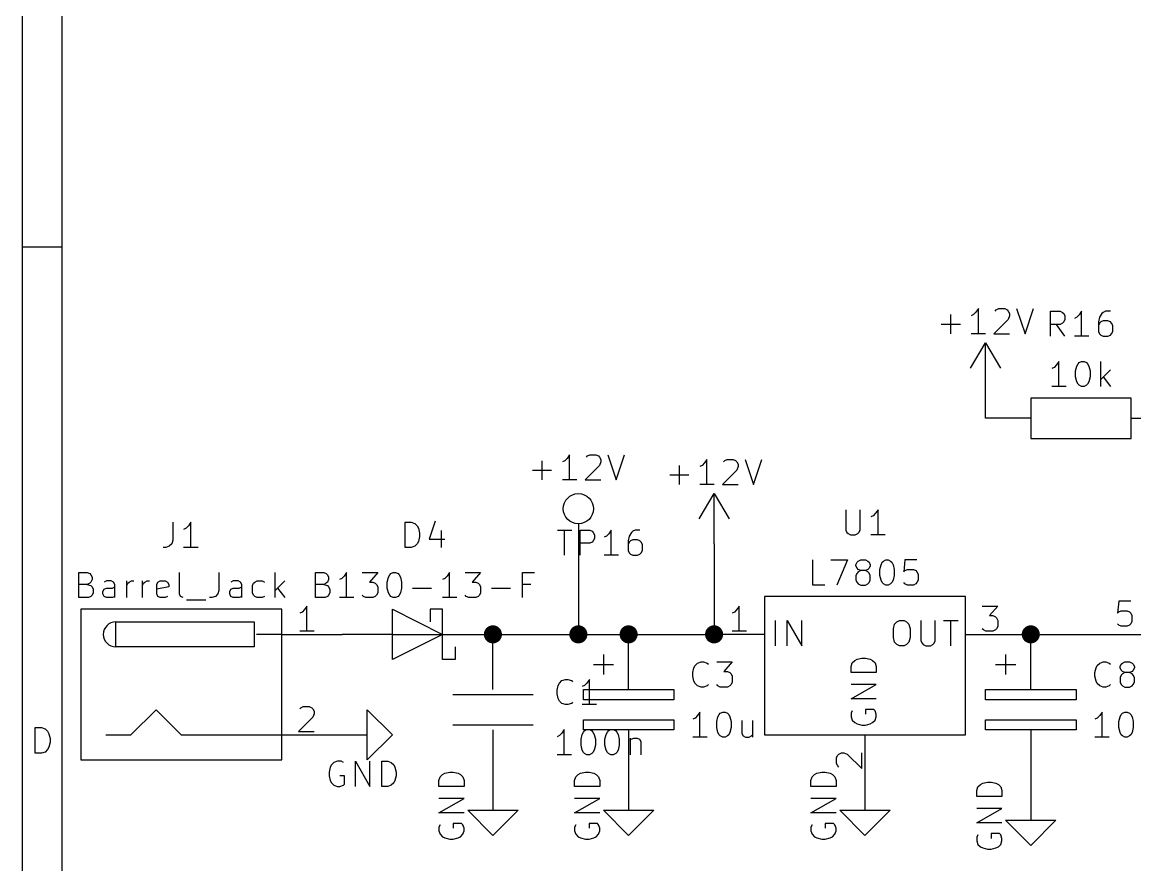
# Model space of a CAD drawing. Extents: x 0.4 to 16.1, y -11.3 to -0.4.
# Drawn here: x 0.394 to 2.607, y -7.528 to -5.852 of the extents above; entities that cross this region are included whole.
import ezdxf

# ---------------------------------------------------------------- set-up
doc = ezdxf.new("R2010")
doc.units = 0
doc.header["$MEASUREMENT"] = 0
for name, color, linetype in [('BLACK', 7, 'CONTINUOUS'), ('CYAN2', 4, 'CONTINUOUS'), ('GREEN2', 3, 'CONTINUOUS'), ('LYELLOW', 51, 'CONTINUOUS'), ('RED2', 1, 'CONTINUOUS')]:
    doc.layers.add(name, color=color, linetype=linetype)

msp = doc.modelspace()

# ---------------------------------------------------------------- linework, layer by layer
at = {"layer": 'BLACK', "linetype": 'CONTINUOUS'}
for p, q in [((2.57503, -7.00387), (2.57265, -7.02767)), ((2.59884, -7.00387), (2.57503, -7.00387)), ((2.57265, -7.02767), (2.57503, -7.0253)), ((2.57503, -7.0253), (2.57979, -7.02291)), ((2.57979, -7.02291), (2.5917, -7.02291)), ((2.5917, -7.02291), (2.59646, -7.0253)), ((2.59646, -7.0253), (2.59884, -7.02767)), ((2.59884, -7.02767), (2.60122, -7.03244)), ((2.60122, -7.03244), (2.60122, -7.04434)), ((2.57503, -7.05148), (2.57265, -7.0491)), ((2.57979, -7.05387), (2.57503, -7.05148)), ((2.5917, -7.05387), (2.57979, -7.05387)), ((2.59646, -7.05148), (2.5917, -7.05387)), ((2.59884, -7.0491), (2.59646, -7.05148)), ((2.60122, -7.04434), (2.59884, -7.0491))]:
    msp.add_line(p, q, dxfattribs=at)
at = {"layer": 'CYAN2', "linetype": 'CONTINUOUS'}
for p, q in [((2.24095, -6.47183), (2.24095, -6.43374)), ((2.28619, -6.43374), (2.28143, -6.43612)), ((2.29095, -6.42898), (2.28619, -6.43374)), ((2.29571, -6.42183), (2.29095, -6.42898)), ((2.29571, -6.47183), (2.29571, -6.42183)), ((2.32905, -6.42659), (2.33143, -6.42422)), ((2.33143, -6.42422), (2.33619, -6.42183)), ((2.33619, -6.42183), (2.34809, -6.42183)), ((2.34809, -6.42183), (2.35285, -6.42422)), ((2.35285, -6.42422), (2.35524, -6.42659)), ((2.35524, -6.42659), (2.35762, -6.43136)), ((2.35762, -6.43612), (2.35524, -6.44326)), ((2.35762, -6.43136), (2.35762, -6.43612)), ((2.3719, -6.42183), (2.38857, -6.47183)), ((2.38857, -6.47183), (2.40524, -6.42183)), ((2.43928, -6.47696), (2.43928, -6.42696)), ((2.43928, -6.42696), (2.45833, -6.42696)), ((2.45833, -6.42696), (2.46309, -6.42934)), ((2.46309, -6.42934), (2.46547, -6.43172)), ((2.46547, -6.43172), (2.46785, -6.43648)), ((2.46785, -6.43648), (2.46785, -6.44362)), ((2.49167, -6.43886), (2.4869, -6.44124)), ((2.49643, -6.4341), (2.49167, -6.43886)), ((2.50119, -6.42696), (2.49643, -6.4341)), ((2.50119, -6.47696), (2.50119, -6.42696)), ((2.5369, -6.43886), (2.53452, -6.44839)), ((2.54167, -6.43172), (2.5369, -6.43886)), ((2.54405, -6.42934), (2.54167, -6.43172)), ((2.54881, -6.42696), (2.54405, -6.42934)), ((2.55833, -6.42696), (2.54881, -6.42696)), ((2.2219, -6.45279), (2.26, -6.45279)), ((2.35524, -6.44326), (2.32667, -6.47183)), ((2.45833, -6.45315), (2.43928, -6.45315)), ((2.46785, -6.47696), (2.45119, -6.45315)), ((2.46309, -6.45076), (2.45833, -6.45315)), ((2.46547, -6.44839), (2.46309, -6.45076)), ((2.46785, -6.44362), (2.46547, -6.44839)), ((2.53452, -6.44839), (2.53452, -6.46743)), ((2.5369, -6.45076), (2.53452, -6.45553)), ((2.53928, -6.44839), (2.5369, -6.45076)), ((2.54405, -6.446), (2.53928, -6.44839)), ((2.55357, -6.446), (2.54405, -6.446)), ((2.55833, -6.44839), (2.55357, -6.446)), ((2.56071, -6.45076), (2.55833, -6.44839)), ((2.56309, -6.45553), (2.56071, -6.45076)), ((2.56309, -6.46743), (2.56309, -6.45553)), ((2.31, -6.47183), (2.28143, -6.47183)), ((2.32667, -6.47183), (2.35762, -6.47183)), ((2.51547, -6.47696), (2.4869, -6.47696)), ((2.53452, -6.46743), (2.5369, -6.47219)), ((2.5369, -6.47219), (2.53928, -6.47457)), ((2.53928, -6.47457), (2.54405, -6.47696)), ((2.54405, -6.47696), (2.55357, -6.47696)), ((2.55357, -6.47696), (2.55833, -6.47457)), ((2.55833, -6.47457), (2.56071, -6.47219)), ((2.56071, -6.47219), (2.56309, -6.46743)), ((2.45594, -6.52683), (2.45119, -6.53398)), ((2.45594, -6.57683), (2.45594, -6.52683)), ((2.49642, -6.52922), (2.50119, -6.52683)), ((2.50119, -6.52683), (2.50594, -6.52683)), ((2.50594, -6.52683), (2.51071, -6.52922)), ((2.53928, -6.57683), (2.53928, -6.52683)), ((2.44642, -6.53874), (2.44166, -6.54112)), ((2.45119, -6.53398), (2.44642, -6.53874)), ((2.48928, -6.54588), (2.49166, -6.53636)), ((2.48928, -6.55779), (2.48928, -6.54588)), ((2.49166, -6.53636), (2.49404, -6.53159)), ((2.49404, -6.53159), (2.49642, -6.52922)), ((2.51071, -6.52922), (2.51309, -6.53159)), ((2.51309, -6.53159), (2.51547, -6.53636)), ((2.51547, -6.53636), (2.51785, -6.54588)), ((2.51785, -6.54588), (2.51785, -6.55779)), ((2.55833, -6.5435), (2.53928, -6.56255)), ((2.49166, -6.56731), (2.48928, -6.55779)), ((2.49404, -6.57207), (2.49166, -6.56731)), ((2.49642, -6.57445), (2.49404, -6.57207)), ((2.51309, -6.57207), (2.51071, -6.57445)), ((2.51547, -6.56731), (2.51309, -6.57207)), ((2.51785, -6.55779), (2.51547, -6.56731)), ((2.54404, -6.55779), (2.55833, -6.57683)), ((2.47023, -6.57683), (2.44166, -6.57683)), ((2.50119, -6.57683), (2.49642, -6.57445)), ((2.50594, -6.57683), (2.50119, -6.57683)), ((2.51071, -6.57445), (2.50594, -6.57683)), ((1.42782, -6.76261), (1.42782, -6.72452)), ((1.47306, -6.72452), (1.4683, -6.7269)), ((1.47782, -6.71976), (1.47306, -6.72452)), ((1.48259, -6.71261), (1.47782, -6.71976)), ((1.48259, -6.76261), (1.48259, -6.71261)), ((1.51592, -6.71737), (1.5183, -6.715)), ((1.5183, -6.715), (1.52306, -6.71261)), ((1.52306, -6.71261), (1.53497, -6.71261)), ((1.53497, -6.71261), (1.53973, -6.715)), ((1.53973, -6.715), (1.54211, -6.71737)), ((1.54211, -6.71737), (1.54449, -6.72214)), ((1.54449, -6.7269), (1.54211, -6.73404)), ((1.54449, -6.72214), (1.54449, -6.7269)), ((1.55878, -6.71261), (1.57544, -6.76261)), ((1.57544, -6.76261), (1.59211, -6.71261)), ((1.75571, -6.72183), (1.75095, -6.72898)), ((1.75571, -6.77183), (1.75571, -6.72183)), ((1.78905, -6.72659), (1.79143, -6.72422)), ((1.79143, -6.72422), (1.79619, -6.72183)), ((1.79619, -6.72183), (1.80809, -6.72183)), ((1.80809, -6.72183), (1.81285, -6.72422)), ((1.81285, -6.72422), (1.81524, -6.72659)), ((1.81524, -6.72659), (1.81762, -6.73136)), ((1.8319, -6.72183), (1.84857, -6.77183)), ((1.84857, -6.77183), (1.86524, -6.72183)), ((1.40878, -6.74357), (1.44687, -6.74357)), ((1.54211, -6.73404), (1.51354, -6.76261)), ((1.70095, -6.77183), (1.70095, -6.73374)), ((1.74619, -6.73374), (1.74143, -6.73612)), ((1.75095, -6.72898), (1.74619, -6.73374)), ((1.81524, -6.74326), (1.78667, -6.77183)), ((1.81762, -6.73612), (1.81524, -6.74326)), ((1.81762, -6.73136), (1.81762, -6.73612)), ((1.49687, -6.76261), (1.4683, -6.76261)), ((1.51354, -6.76261), (1.54449, -6.76261)), ((1.6819, -6.75279), (1.72, -6.75279)), ((1.77, -6.77183), (1.74143, -6.77183)), ((1.78667, -6.77183), (1.81762, -6.77183)), ((2.0319, -6.82195), (2.0319, -6.86243)), ((2.06047, -6.86243), (2.06047, -6.82195)), ((2.08667, -6.83386), (2.0819, -6.83624)), ((2.09143, -6.82909), (2.08667, -6.83386)), ((2.09619, -6.82195), (2.09143, -6.82909)), ((2.09619, -6.87195), (2.09619, -6.82195)), ((0.693331, -6.84695), (0.693331, -6.88267)), ((0.719524, -6.85886), (0.71476, -6.86124)), ((0.724283, -6.85409), (0.719524, -6.85886)), ((0.729047, -6.84695), (0.724283, -6.85409)), ((0.729047, -6.89695), (0.729047, -6.84695)), ((1.15559, -6.89696), (1.15559, -6.84696)), ((1.15559, -6.84696), (1.1675, -6.84696)), ((1.1675, -6.84696), (1.17464, -6.84934)), ((1.17464, -6.84934), (1.1794, -6.8541)), ((1.1794, -6.8541), (1.18178, -6.85886)), ((1.18178, -6.85886), (1.18416, -6.86839)), ((1.21511, -6.84457), (1.20321, -6.88029)), ((0.693331, -6.88267), (0.690949, -6.88981)), ((1.18416, -6.87553), (1.18178, -6.88505)), ((1.18416, -6.86839), (1.18416, -6.87553)), ((1.20321, -6.88029), (1.23416, -6.88029)), ((1.22702, -6.86362), (1.22702, -6.89696)), ((1.4583, -6.86261), (1.48687, -6.86261)), ((1.47258, -6.91261), (1.47258, -6.86261)), ((1.50354, -6.91261), (1.50354, -6.86261)), ((1.50354, -6.86261), (1.52258, -6.86261)), ((1.52258, -6.86261), (1.52735, -6.865)), ((1.52735, -6.865), (1.52973, -6.86737)), ((1.52973, -6.86737), (1.53211, -6.87214)), ((1.53211, -6.87928), (1.52973, -6.88404)), ((1.53211, -6.87214), (1.53211, -6.87928)), ((1.55592, -6.87452), (1.55115, -6.8769)), ((1.56068, -6.86976), (1.55592, -6.87452)), ((1.56544, -6.86261), (1.56068, -6.86976)), ((1.56544, -6.91261), (1.56544, -6.86261)), ((1.60115, -6.87452), (1.59878, -6.88404)), ((1.60592, -6.86737), (1.60115, -6.87452)), ((1.6083, -6.88166), (1.60354, -6.88404)), ((1.6083, -6.865), (1.60592, -6.86737)), ((1.61306, -6.86261), (1.6083, -6.865)), ((1.61782, -6.88166), (1.6083, -6.88166)), ((1.62258, -6.86261), (1.61306, -6.86261)), ((1.62258, -6.88404), (1.61782, -6.88166)), ((2.0319, -6.86243), (2.03428, -6.86719)), ((2.03428, -6.86719), (2.03667, -6.86957)), ((2.03667, -6.86957), (2.04143, -6.87195)), ((2.04143, -6.87195), (2.05095, -6.87195)), ((2.05095, -6.87195), (2.05571, -6.86957)), ((2.05571, -6.86957), (2.05809, -6.86719)), ((2.05809, -6.86719), (2.06047, -6.86243)), ((2.11047, -6.87195), (2.0819, -6.87195)), ((0.679047, -6.89695), (0.674283, -6.89695)), ((0.686189, -6.89457), (0.679047, -6.89695)), ((0.690949, -6.88981), (0.686189, -6.89457)), ((0.743331, -6.89695), (0.71476, -6.89695)), ((1.1675, -6.89696), (1.15559, -6.89696)), ((1.17464, -6.89457), (1.1675, -6.89696)), ((1.1794, -6.88981), (1.17464, -6.89457)), ((1.18178, -6.88505), (1.1794, -6.88981)), ((1.52258, -6.8888), (1.50354, -6.8888)), ((1.52735, -6.88642), (1.52258, -6.8888)), ((1.52973, -6.88404), (1.52735, -6.88642)), ((1.59878, -6.88404), (1.59878, -6.90309)), ((1.60115, -6.88642), (1.59878, -6.89119)), ((1.59878, -6.90309), (1.60115, -6.90785)), ((1.60354, -6.88404), (1.60115, -6.88642)), ((1.62496, -6.88642), (1.62258, -6.88404)), ((1.62735, -6.89119), (1.62496, -6.88642)), ((1.62496, -6.90785), (1.62735, -6.90309)), ((1.62735, -6.90309), (1.62735, -6.89119)), ((1.57973, -6.91261), (1.55115, -6.91261)), ((1.60115, -6.90785), (1.60354, -6.91023)), ((1.60354, -6.91023), (1.6083, -6.91261)), ((1.6083, -6.91261), (1.61782, -6.91261)), ((1.61782, -6.91261), (1.62258, -6.91023)), ((1.62258, -6.91023), (1.62496, -6.90785)), ((1.96643, -6.97183), (1.96643, -6.92183)), ((2.00214, -6.92183), (2.03547, -6.92183)), ((2.03547, -6.92183), (2.01405, -6.97183)), ((2.05214, -6.93135), (2.05452, -6.92659)), ((2.05452, -6.92659), (2.0569, -6.92421)), ((2.0569, -6.92421), (2.06167, -6.92183)), ((2.06167, -6.92183), (2.07119, -6.92183)), ((2.07119, -6.92183), (2.07595, -6.92421)), ((2.07595, -6.92421), (2.07833, -6.92659)), ((2.07833, -6.92659), (2.08071, -6.93135)), ((2.10214, -6.93135), (2.10452, -6.92659)), ((2.10452, -6.92659), (2.1069, -6.92421)), ((2.1069, -6.92421), (2.11167, -6.92183)), ((2.11167, -6.92183), (2.11643, -6.92183)), ((2.11643, -6.92183), (2.12119, -6.92421)), ((2.12119, -6.92421), (2.12357, -6.92659)), ((2.12357, -6.92659), (2.12595, -6.93135)), ((2.14976, -6.92183), (2.14738, -6.94564)), ((2.17357, -6.92183), (2.14976, -6.92183)), ((0.506425, -6.99683), (0.506425, -6.94683)), ((0.506425, -6.94683), (0.523094, -6.94683)), ((0.523094, -6.94683), (0.527854, -6.94921)), ((0.527854, -6.94921), (0.530236, -6.95159)), ((0.706425, -6.98969), (0.706425, -6.94683)), ((0.785, -6.94683), (0.785, -6.98254)), ((0.896902, -6.99683), (0.896902, -6.94683)), ((0.977024, -6.99683), (0.977024, -6.94683)), ((0.977024, -6.94683), (0.993689, -6.94683)), ((0.993689, -6.94683), (0.998449, -6.94922)), ((0.998449, -6.94922), (1.00083, -6.95159)), ((1.03893, -6.94683), (1.03417, -6.95398)), ((1.03893, -6.99683), (1.03893, -6.94683)), ((1.06988, -6.94683), (1.10083, -6.94683)), ((1.10083, -6.94683), (1.08417, -6.96588)), ((1.12464, -6.95159), (1.12702, -6.94922)), ((1.12702, -6.94922), (1.13178, -6.94683)), ((1.13178, -6.94683), (1.13655, -6.94683)), ((1.13655, -6.94683), (1.14131, -6.94922)), ((1.14131, -6.94922), (1.14369, -6.95159)), ((1.24369, -6.94683), (1.23893, -6.95398)), ((1.24369, -6.99683), (1.24369, -6.94683)), ((1.27464, -6.94683), (1.30559, -6.94683)), ((1.30559, -6.94683), (1.28893, -6.96588)), ((1.38893, -6.99683), (1.38893, -6.94683)), ((1.38893, -6.94683), (1.41274, -6.94683)), ((2.05214, -6.93374), (2.05214, -6.93135)), ((2.05452, -6.9385), (2.05214, -6.93374)), ((2.05452, -6.94802), (2.05214, -6.95278)), ((2.0569, -6.94088), (2.05452, -6.9385)), ((2.0569, -6.94564), (2.05452, -6.94802)), ((2.06167, -6.94326), (2.0569, -6.94088)), ((2.06167, -6.94326), (2.0569, -6.94564)), ((2.07119, -6.94326), (2.06167, -6.94326)), ((2.07595, -6.94088), (2.07119, -6.94326)), ((2.07595, -6.94564), (2.07119, -6.94326)), ((2.07833, -6.9385), (2.07595, -6.94088)), ((2.07833, -6.94802), (2.07595, -6.94564)), ((2.08071, -6.93374), (2.07833, -6.9385)), ((2.08071, -6.95278), (2.07833, -6.94802)), ((2.08071, -6.93135), (2.08071, -6.93374)), ((2.09976, -6.94088), (2.10214, -6.93135)), ((2.09976, -6.95278), (2.09976, -6.94088)), ((2.12595, -6.93135), (2.12833, -6.94088)), ((2.12833, -6.94088), (2.12833, -6.95278)), ((2.14738, -6.94564), (2.14976, -6.94326)), ((2.14976, -6.94326), (2.15452, -6.94088)), ((2.15452, -6.94088), (2.16643, -6.94088)), ((2.16643, -6.94088), (2.17119, -6.94326)), ((2.17119, -6.94326), (2.17357, -6.94564)), ((2.17357, -6.94564), (2.17595, -6.9504)), ((0.523094, -6.97064), (0.506425, -6.97064)), ((0.527854, -6.96826), (0.523094, -6.97064)), ((0.523094, -6.97064), (0.530236, -6.97302)), ((0.530236, -6.96588), (0.527854, -6.96826)), ((0.530236, -6.95159), (0.532618, -6.95635)), ((0.532618, -6.96111), (0.530236, -6.96588)), ((0.532618, -6.95635), (0.532618, -6.96111)), ((0.561189, -6.9635), (0.556425, -6.96588)), ((0.570713, -6.9635), (0.561189, -6.9635)), ((0.575472, -6.96588), (0.570713, -6.9635)), ((0.577854, -6.97064), (0.575472, -6.96588)), ((0.577854, -6.99683), (0.577854, -6.97064)), ((0.601665, -6.99683), (0.601665, -6.9635)), ((0.601665, -6.97302), (0.604047, -6.96826)), ((0.604047, -6.96826), (0.606425, -6.96588)), ((0.606425, -6.96588), (0.611189, -6.9635)), ((0.611189, -6.9635), (0.615949, -6.9635)), ((0.632618, -6.99683), (0.632618, -6.9635)), ((0.632618, -6.97302), (0.635, -6.96826)), ((0.635, -6.96826), (0.637378, -6.96588)), ((0.637378, -6.96588), (0.642142, -6.9635)), ((0.642142, -6.9635), (0.646902, -6.9635)), ((0.661189, -6.97064), (0.663571, -6.96588)), ((0.661189, -6.98969), (0.661189, -6.97064)), ((0.663571, -6.96588), (0.668331, -6.9635)), ((0.668331, -6.9635), (0.677854, -6.9635)), ((0.677854, -6.9635), (0.682618, -6.96588)), ((0.682618, -6.96588), (0.685, -6.97064)), ((0.685, -6.97064), (0.685, -6.9754)), ((0.813571, -6.9635), (0.808807, -6.96588)), ((0.823094, -6.9635), (0.813571, -6.9635)), ((0.827854, -6.96588), (0.823094, -6.9635)), ((0.830236, -6.97064), (0.827854, -6.96588)), ((0.830236, -6.99683), (0.830236, -6.97064)), ((0.851665, -6.97302), (0.854047, -6.96826)), ((0.854047, -6.96826), (0.856425, -6.96588)), ((0.856425, -6.96588), (0.861189, -6.9635)), ((0.861189, -6.9635), (0.870713, -6.9635)), ((0.870713, -6.9635), (0.875472, -6.96588)), ((0.915949, -6.9635), (0.896902, -6.98254)), ((0.993689, -6.97064), (0.977024, -6.97064)), ((0.998449, -6.96826), (0.993689, -6.97064)), ((0.993689, -6.97064), (1.00083, -6.97302)), ((1.00083, -6.96588), (0.998449, -6.96826)), ((1.00083, -6.95159), (1.00321, -6.95636)), ((1.00321, -6.96112), (1.00083, -6.96588)), ((1.00321, -6.95636), (1.00321, -6.96112)), ((1.0294, -6.95874), (1.02464, -6.96112)), ((1.03417, -6.95398), (1.0294, -6.95874)), ((1.08417, -6.96588), (1.09131, -6.96588)), ((1.09131, -6.96588), (1.09607, -6.96826)), ((1.09607, -6.96826), (1.09845, -6.97064)), ((1.09845, -6.97064), (1.10083, -6.97541)), ((1.11988, -6.96588), (1.12226, -6.95636)), ((1.11988, -6.97779), (1.11988, -6.96588)), ((1.12226, -6.95636), (1.12464, -6.95159)), ((1.14369, -6.95159), (1.14607, -6.95636)), ((1.14607, -6.95636), (1.14845, -6.96588)), ((1.14845, -6.96588), (1.14845, -6.97779)), ((1.23417, -6.95874), (1.2294, -6.96112)), ((1.23893, -6.95398), (1.23417, -6.95874)), ((1.28893, -6.96588), (1.29607, -6.96588)), ((1.29607, -6.96588), (1.30083, -6.96826)), ((1.30083, -6.96826), (1.30321, -6.97064)), ((1.30321, -6.97064), (1.30559, -6.97541)), ((1.40559, -6.97064), (1.38893, -6.97064)), ((2.05214, -6.95278), (2.05214, -6.96231)), ((2.05214, -6.96231), (2.05452, -6.96707)), ((2.05452, -6.96707), (2.0569, -6.96945)), ((2.0569, -6.96945), (2.06167, -6.97183)), ((2.07119, -6.97183), (2.07595, -6.96945)), ((2.07595, -6.96945), (2.07833, -6.96707)), ((2.07833, -6.96707), (2.08071, -6.96231)), ((2.08071, -6.96231), (2.08071, -6.95278)), ((2.10214, -6.96231), (2.09976, -6.95278)), ((2.10452, -6.96707), (2.10214, -6.96231)), ((2.1069, -6.96945), (2.10452, -6.96707)), ((2.11167, -6.97183), (2.1069, -6.96945)), ((2.12119, -6.96945), (2.11643, -6.97183)), ((2.12357, -6.96707), (2.12119, -6.96945)), ((2.12595, -6.96231), (2.12357, -6.96707)), ((2.12833, -6.95278), (2.12595, -6.96231)), ((2.14976, -6.96945), (2.14738, -6.96707)), ((2.15452, -6.97183), (2.14976, -6.96945)), ((2.17119, -6.96945), (2.16643, -6.97183)), ((2.17357, -6.96707), (2.17119, -6.96945)), ((2.17595, -6.96231), (2.17357, -6.96707)), ((2.17595, -6.9504), (2.17595, -6.96231)), ((0.530236, -6.97302), (0.532618, -6.9754)), ((0.532618, -6.99207), (0.530236, -6.99445)), ((0.532618, -6.9754), (0.535, -6.98016)), ((0.535, -6.98731), (0.532618, -6.99207)), ((0.535, -6.98016), (0.535, -6.98731)), ((0.554047, -6.98493), (0.556425, -6.98016)), ((0.554047, -6.98969), (0.554047, -6.98493)), ((0.556425, -6.99445), (0.554047, -6.98969)), ((0.556425, -6.98016), (0.561189, -6.97778)), ((0.561189, -6.97778), (0.573094, -6.97778)), ((0.573094, -6.97778), (0.577854, -6.9754)), ((0.685, -6.9754), (0.661189, -6.98016)), ((0.663571, -6.99445), (0.661189, -6.98969)), ((0.708807, -6.99445), (0.706425, -6.98969)), ((0.782618, -6.98969), (0.777854, -6.99445)), ((0.785, -6.98254), (0.782618, -6.98969)), ((0.806425, -6.98493), (0.808807, -6.98016)), ((0.806425, -6.98969), (0.806425, -6.98493)), ((0.808807, -6.99445), (0.806425, -6.98969)), ((0.808807, -6.98016), (0.813571, -6.97778)), ((0.813571, -6.97778), (0.825472, -6.97778)), ((0.825472, -6.97778), (0.830236, -6.9754)), ((0.851665, -6.98731), (0.851665, -6.97302)), ((0.854047, -6.99207), (0.851665, -6.98731)), ((0.856425, -6.99445), (0.854047, -6.99207)), ((0.901665, -6.97778), (0.915949, -6.99683)), ((1.00083, -6.97302), (1.00321, -6.97541)), ((1.00321, -6.99207), (1.00083, -6.99445)), ((1.00321, -6.97541), (1.00559, -6.98017)), ((1.00559, -6.98731), (1.00321, -6.99207)), ((1.00559, -6.98017), (1.00559, -6.98731)), ((1.07226, -6.99445), (1.06988, -6.99207)), ((1.09845, -6.99207), (1.09607, -6.99445)), ((1.10083, -6.98731), (1.09845, -6.99207)), ((1.10083, -6.97541), (1.10083, -6.98731)), ((1.12226, -6.98731), (1.11988, -6.97779)), ((1.12464, -6.99207), (1.12226, -6.98731)), ((1.12702, -6.99445), (1.12464, -6.99207)), ((1.14369, -6.99207), (1.14131, -6.99445)), ((1.14607, -6.98731), (1.14369, -6.99207)), ((1.14845, -6.97779), (1.14607, -6.98731)), ((1.16988, -6.97779), (1.20797, -6.97779)), ((1.27702, -6.99445), (1.27464, -6.99207)), ((1.30321, -6.99207), (1.30083, -6.99445)), ((1.30559, -6.98731), (1.30321, -6.99207)), ((1.30559, -6.97541), (1.30559, -6.98731)), ((1.32702, -6.97779), (1.36512, -6.97779)), ((1.99024, -6.97183), (1.96643, -6.97183)), ((2.06167, -6.97183), (2.07119, -6.97183)), ((2.11643, -6.97183), (2.11167, -6.97183)), ((2.16643, -6.97183), (2.15452, -6.97183)), ((0.525472, -6.99683), (0.506425, -6.99683)), ((0.530236, -6.99445), (0.525472, -6.99683)), ((0.561189, -6.99683), (0.556425, -6.99445)), ((0.573094, -6.99683), (0.561189, -6.99683)), ((0.577854, -6.99445), (0.573094, -6.99683)), ((0.668331, -6.99683), (0.663571, -6.99445)), ((0.677854, -6.99683), (0.668331, -6.99683)), ((0.682618, -6.99445), (0.677854, -6.99683)), ((0.713571, -6.99683), (0.708807, -6.99445)), ((0.720713, -7.00159), (0.758807, -7.00159)), ((0.770713, -6.99683), (0.765949, -6.99683)), ((0.777854, -6.99445), (0.770713, -6.99683)), ((0.813571, -6.99683), (0.808807, -6.99445)), ((0.825472, -6.99683), (0.813571, -6.99683)), ((0.830236, -6.99445), (0.825472, -6.99683)), ((0.861189, -6.99683), (0.856425, -6.99445)), ((0.870713, -6.99683), (0.861189, -6.99683)), ((0.875472, -6.99445), (0.870713, -6.99683)), ((0.996071, -6.99683), (0.977024, -6.99683)), ((1.00083, -6.99445), (0.996071, -6.99683)), ((1.05321, -6.99683), (1.02464, -6.99683)), ((1.07702, -6.99683), (1.07226, -6.99445)), ((1.09131, -6.99683), (1.07702, -6.99683)), ((1.09607, -6.99445), (1.09131, -6.99683)), ((1.13178, -6.99683), (1.12702, -6.99445)), ((1.13655, -6.99683), (1.13178, -6.99683)), ((1.14131, -6.99445), (1.13655, -6.99683)), ((1.25797, -6.99683), (1.2294, -6.99683)), ((1.28178, -6.99683), (1.27702, -6.99445)), ((1.29607, -6.99683), (1.28178, -6.99683)), ((1.30083, -6.99445), (1.29607, -6.99683)), ((1.8919, -7.09262), (1.8919, -7.04262)), ((1.91571, -7.09262), (1.91571, -7.04262)), ((1.91571, -7.04262), (1.94428, -7.09262)), ((1.94428, -7.09262), (1.94428, -7.04262)), ((2.12667, -7.05928), (2.12905, -7.04976)), ((2.12667, -7.07595), (2.12667, -7.05928)), ((2.12905, -7.04976), (2.13381, -7.045)), ((2.13381, -7.045), (2.13857, -7.04262)), ((2.13857, -7.04262), (2.14809, -7.04262)), ((2.14809, -7.04262), (2.15285, -7.045)), ((2.15285, -7.045), (2.15762, -7.04976)), ((2.15762, -7.04976), (2.16, -7.05928)), ((2.16, -7.05928), (2.16, -7.07595)), ((2.18143, -7.04262), (2.18143, -7.08309)), ((2.21, -7.08309), (2.21, -7.04262)), ((2.22667, -7.04262), (2.25524, -7.04262)), ((2.24095, -7.09262), (2.24095, -7.04262)), ((2.12905, -7.08547), (2.12667, -7.07595)), ((2.16, -7.07595), (2.15762, -7.08547)), ((2.13381, -7.09024), (2.12905, -7.08547)), ((2.13857, -7.09262), (2.13381, -7.09024)), ((2.14809, -7.09262), (2.13857, -7.09262)), ((2.15285, -7.09024), (2.14809, -7.09262)), ((2.15762, -7.08547), (2.15285, -7.09024)), ((2.18143, -7.08309), (2.18381, -7.08785)), ((2.18381, -7.08785), (2.18619, -7.09024)), ((2.18619, -7.09024), (2.19095, -7.09262)), ((2.19095, -7.09262), (2.20047, -7.09262)), ((2.20047, -7.09262), (2.20524, -7.09024)), ((2.20524, -7.09024), (2.20762, -7.08785)), ((2.20762, -7.08785), (2.21, -7.08309)), ((1.73717, -7.12713), (1.74431, -7.12475)), ((1.74431, -7.12475), (1.74907, -7.12475)), ((1.74907, -7.12475), (1.75622, -7.12713)), ((1.77526, -7.12475), (1.80622, -7.12475)), ((1.80622, -7.12475), (1.78955, -7.1438)), ((2.045, -7.12667), (2.04976, -7.1219)), ((2.04976, -7.1219), (2.05452, -7.11952)), ((2.05452, -7.11952), (2.06405, -7.11714)), ((2.06405, -7.11714), (2.07119, -7.11714)), ((2.07119, -7.11714), (2.08071, -7.11952)), ((2.08071, -7.11952), (2.08547, -7.1219)), ((2.08547, -7.1219), (2.09024, -7.12667)), ((2.53717, -7.12713), (2.54431, -7.12475)), ((2.54431, -7.12475), (2.54907, -7.12475)), ((2.54907, -7.12475), (2.55622, -7.12713)), ((2.58241, -7.12713), (2.58717, -7.12475)), ((2.58717, -7.12475), (2.59669, -7.12475)), ((2.59669, -7.12475), (2.60146, -7.12713)), ((1.72765, -7.14618), (1.73003, -7.13666)), ((1.72765, -7.15332), (1.72765, -7.14618)), ((1.73003, -7.13666), (1.73241, -7.13189)), ((1.73241, -7.13189), (1.73717, -7.12713)), ((1.75622, -7.12713), (1.7586, -7.12951)), ((1.78955, -7.1438), (1.79669, -7.1438)), ((1.79669, -7.1438), (1.80146, -7.14618)), ((1.80146, -7.14618), (1.80383, -7.14856)), ((2.04262, -7.13381), (2.045, -7.12667)), ((2.04262, -7.14571), (2.04262, -7.13381)), ((2.09262, -7.14571), (2.04262, -7.14571)), ((2.09024, -7.12667), (2.09262, -7.13381)), ((2.09262, -7.13381), (2.09262, -7.14571)), ((2.52765, -7.14618), (2.53003, -7.13666)), ((2.52765, -7.15332), (2.52765, -7.14618)), ((2.53003, -7.13666), (2.53241, -7.13189)), ((2.53241, -7.13189), (2.53717, -7.12713)), ((2.55622, -7.12713), (2.5586, -7.12951)), ((2.57765, -7.13428), (2.58003, -7.12951)), ((2.57765, -7.13666), (2.57765, -7.13428)), ((2.58003, -7.14142), (2.57765, -7.13666)), ((2.58003, -7.12951), (2.58241, -7.12713)), ((2.58241, -7.1438), (2.58003, -7.14142)), ((2.58717, -7.14618), (2.58241, -7.1438)), ((2.58717, -7.14618), (2.58241, -7.14856)), ((2.59669, -7.14618), (2.58717, -7.14618)), ((2.60146, -7.1438), (2.59669, -7.14618)), ((2.60146, -7.14856), (2.59669, -7.14618)), ((2.60146, -7.12713), (2.60383, -7.12951)), ((2.60383, -7.14142), (2.60146, -7.1438)), ((2.60383, -7.12951), (2.60622, -7.13428)), ((2.60622, -7.13666), (2.60383, -7.14142)), ((2.60622, -7.13428), (2.60622, -7.13666)), ((1.46003, -7.17166), (1.46241, -7.16689)), ((1.46241, -7.16689), (1.46717, -7.16213)), ((1.46717, -7.16213), (1.47431, -7.15975)), ((1.47431, -7.15975), (1.47907, -7.15975)), ((1.47907, -7.15975), (1.48622, -7.16213)), ((1.48622, -7.16213), (1.4886, -7.16451)), ((1.51717, -7.16689), (1.51241, -7.17166)), ((1.52193, -7.15975), (1.51717, -7.16689)), ((1.52193, -7.20975), (1.52193, -7.15975)), ((1.73003, -7.16285), (1.72765, -7.15332)), ((1.73241, -7.16761), (1.73003, -7.16285)), ((1.73717, -7.17237), (1.73241, -7.16761)), ((1.7586, -7.16999), (1.75622, -7.17237)), ((1.77765, -7.17237), (1.77526, -7.16999)), ((1.80383, -7.16999), (1.80146, -7.17237)), ((1.80383, -7.14856), (1.80622, -7.15332)), ((1.80622, -7.16523), (1.80383, -7.16999)), ((1.80622, -7.15332), (1.80622, -7.16523)), ((2.04262, -7.19809), (2.09262, -7.16952)), ((2.09262, -7.16952), (2.04262, -7.16952)), ((2.53003, -7.16285), (2.52765, -7.15332)), ((2.53241, -7.16761), (2.53003, -7.16285)), ((2.53717, -7.17237), (2.53241, -7.16761)), ((2.5586, -7.16999), (2.55622, -7.17237)), ((2.58003, -7.15094), (2.57765, -7.1557)), ((2.57765, -7.1557), (2.57765, -7.16523)), ((2.57765, -7.16523), (2.58003, -7.16999)), ((2.58241, -7.14856), (2.58003, -7.15094)), ((2.58003, -7.16999), (2.58241, -7.17237)), ((2.60383, -7.15094), (2.60146, -7.14856)), ((2.60146, -7.17237), (2.60383, -7.16999)), ((2.60622, -7.1557), (2.60383, -7.15094)), ((2.60383, -7.16999), (2.60622, -7.16523)), ((2.60622, -7.16523), (2.60622, -7.1557)), ((1.45765, -7.18118), (1.46003, -7.17166)), ((1.45765, -7.18832), (1.45765, -7.18118)), ((1.46003, -7.19785), (1.45765, -7.18832)), ((1.51241, -7.17166), (1.50765, -7.17404)), ((1.74431, -7.17475), (1.73717, -7.17237)), ((1.74907, -7.17475), (1.74431, -7.17475)), ((1.75622, -7.17237), (1.74907, -7.17475)), ((1.78241, -7.17475), (1.77765, -7.17237)), ((1.79669, -7.17475), (1.78241, -7.17475)), ((1.80146, -7.17237), (1.79669, -7.17475)), ((2.54431, -7.17475), (2.53717, -7.17237)), ((2.54907, -7.17475), (2.54431, -7.17475)), ((2.55622, -7.17237), (2.54907, -7.17475)), ((2.58241, -7.17237), (2.58717, -7.17475)), ((2.58717, -7.17475), (2.59669, -7.17475)), ((2.59669, -7.17475), (2.60146, -7.17237)), ((1.46241, -7.20261), (1.46003, -7.19785)), ((1.46717, -7.20737), (1.46241, -7.20261)), ((1.47431, -7.20975), (1.46717, -7.20737)), ((1.47907, -7.20975), (1.47431, -7.20975)), ((1.48622, -7.20737), (1.47907, -7.20975)), ((1.4886, -7.20499), (1.48622, -7.20737)), ((1.53622, -7.20975), (1.50765, -7.20975)), ((2.09262, -7.19809), (2.04262, -7.19809)), ((1.73241, -7.23654), (1.72765, -7.23891)), ((1.73717, -7.23177), (1.73241, -7.23654)), ((1.74193, -7.22463), (1.73717, -7.23177)), ((1.74193, -7.27463), (1.74193, -7.22463)), ((1.77526, -7.24368), (1.77765, -7.23415)), ((1.77765, -7.23415), (1.78003, -7.22939)), ((1.78003, -7.22939), (1.78241, -7.22701)), ((1.78241, -7.22701), (1.78717, -7.22463)), ((1.78717, -7.22463), (1.79193, -7.22463)), ((1.79193, -7.22463), (1.79669, -7.22701)), ((1.79669, -7.22701), (1.79907, -7.22939)), ((1.79907, -7.22939), (1.80146, -7.23415)), ((1.80146, -7.23415), (1.80383, -7.24368)), ((2.045, -7.2219), (2.04262, -7.22667)), ((2.04262, -7.22667), (2.04262, -7.23381)), ((2.04262, -7.23381), (2.045, -7.24095)), ((2.08785, -7.21952), (2.07119, -7.21952)), ((2.07119, -7.21952), (2.07119, -7.22905)), ((2.09024, -7.2219), (2.08785, -7.21952)), ((2.09262, -7.22905), (2.09024, -7.2219)), ((2.09024, -7.24095), (2.09262, -7.23381)), ((2.09262, -7.23381), (2.09262, -7.22905)), ((2.53241, -7.23654), (2.52765, -7.23891)), ((2.53717, -7.23177), (2.53241, -7.23654)), ((2.54193, -7.22463), (2.53717, -7.23177)), ((2.54193, -7.27463), (2.54193, -7.22463)), ((2.57526, -7.24368), (2.57765, -7.23415)), ((2.57765, -7.23415), (2.58003, -7.22939)), ((2.58003, -7.22939), (2.58241, -7.22701)), ((2.58241, -7.22701), (2.58717, -7.22463)), ((2.58717, -7.22463), (2.59193, -7.22463)), ((2.59193, -7.22463), (2.59669, -7.22701)), ((2.59669, -7.22701), (2.59907, -7.22939)), ((2.59907, -7.22939), (2.60146, -7.23415)), ((2.60146, -7.23415), (2.60383, -7.24368)), ((1.77526, -7.25558), (1.77526, -7.24368)), ((1.77765, -7.26511), (1.77526, -7.25558)), ((1.80383, -7.25558), (1.80146, -7.26511)), ((1.80383, -7.24368), (1.80383, -7.25558)), ((1.82526, -7.2413), (1.82526, -7.26748)), ((1.84669, -7.2413), (1.84669, -7.27463)), ((2.045, -7.24095), (2.04976, -7.24571)), ((2.04976, -7.24571), (2.05452, -7.24809)), ((2.05452, -7.24809), (2.06405, -7.25047)), ((2.06405, -7.25047), (2.07119, -7.25047)), ((2.07119, -7.25047), (2.08071, -7.24809)), ((2.08071, -7.24809), (2.08547, -7.24571)), ((2.08547, -7.24571), (2.09024, -7.24095)), ((2.57526, -7.25558), (2.57526, -7.24368)), ((2.57765, -7.26511), (2.57526, -7.25558)), ((2.60383, -7.25558), (2.60146, -7.26511)), ((2.60383, -7.24368), (2.60383, -7.25558)), ((1.46241, -7.27154), (1.45765, -7.27391)), ((1.46717, -7.26677), (1.46241, -7.27154)), ((1.47193, -7.25963), (1.46717, -7.26677)), ((1.47193, -7.30963), (1.47193, -7.25963)), ((1.50527, -7.27868), (1.50765, -7.26915)), ((1.50527, -7.29058), (1.50527, -7.27868)), ((1.50765, -7.26915), (1.51003, -7.26439)), ((1.51003, -7.26439), (1.51241, -7.26201)), ((1.51241, -7.26201), (1.51717, -7.25963)), ((1.51717, -7.25963), (1.52193, -7.25963)), ((1.52193, -7.25963), (1.5267, -7.26201)), ((1.5267, -7.26201), (1.52907, -7.26439)), ((1.52907, -7.26439), (1.53146, -7.26915)), ((1.53146, -7.26915), (1.53384, -7.27868)), ((1.53384, -7.27868), (1.53384, -7.29058)), ((1.55289, -7.27868), (1.55527, -7.26915)), ((1.55289, -7.29058), (1.55289, -7.27868)), ((1.55527, -7.26915), (1.55765, -7.26439)), ((1.55765, -7.26439), (1.56003, -7.26201)), ((1.56003, -7.26201), (1.56479, -7.25963)), ((1.56479, -7.25963), (1.56955, -7.25963)), ((1.56955, -7.25963), (1.57431, -7.26201)), ((1.57431, -7.26201), (1.5767, -7.26439)), ((1.5767, -7.26439), (1.57907, -7.26915)), ((1.57907, -7.26915), (1.58146, -7.27868)), ((1.58146, -7.27868), (1.58146, -7.29058)), ((1.60289, -7.2763), (1.60289, -7.30963)), ((1.60289, -7.28106), (1.60527, -7.27868)), ((1.60527, -7.27868), (1.61003, -7.2763)), ((1.61003, -7.2763), (1.61717, -7.2763)), ((1.61717, -7.2763), (1.62193, -7.27868)), ((1.62193, -7.27868), (1.62431, -7.28344)), ((1.75622, -7.27463), (1.72765, -7.27463)), ((1.78003, -7.26987), (1.77765, -7.26511)), ((1.78241, -7.27225), (1.78003, -7.26987)), ((1.78717, -7.27463), (1.78241, -7.27225)), ((1.79193, -7.27463), (1.78717, -7.27463)), ((1.79669, -7.27225), (1.79193, -7.27463)), ((1.79907, -7.26987), (1.79669, -7.27225)), ((1.80146, -7.26511), (1.79907, -7.26987)), ((1.82526, -7.26748), (1.82765, -7.27225)), ((1.82765, -7.27225), (1.83241, -7.27463)), ((1.83241, -7.27463), (1.83955, -7.27463)), ((1.83955, -7.27463), (1.84431, -7.27225)), ((1.84431, -7.27225), (1.84669, -7.26987)), ((2.55622, -7.27463), (2.52765, -7.27463)), ((2.58003, -7.26987), (2.57765, -7.26511)), ((2.58241, -7.27225), (2.58003, -7.26987)), ((2.58717, -7.27463), (2.58241, -7.27225)), ((2.59193, -7.27463), (2.58717, -7.27463)), ((2.59669, -7.27225), (2.59193, -7.27463)), ((2.59907, -7.26987), (2.59669, -7.27225)), ((2.60146, -7.26511), (2.59907, -7.26987)), ((1.50765, -7.30011), (1.50527, -7.29058)), ((1.51003, -7.30487), (1.50765, -7.30011)), ((1.53146, -7.30011), (1.52907, -7.30487)), ((1.53384, -7.29058), (1.53146, -7.30011)), ((1.55527, -7.30011), (1.55289, -7.29058)), ((1.55765, -7.30487), (1.55527, -7.30011)), ((1.57907, -7.30011), (1.5767, -7.30487)), ((1.58146, -7.29058), (1.57907, -7.30011)), ((1.62431, -7.28344), (1.62431, -7.30963)), ((1.01354, -7.325), (1.00878, -7.32976)), ((1.02068, -7.32262), (1.01354, -7.325)), ((1.02782, -7.32262), (1.02068, -7.32262)), ((1.03258, -7.325), (1.02782, -7.32262)), ((1.05639, -7.37262), (1.05639, -7.32262)), ((1.05639, -7.32262), (1.08496, -7.37262)), ((1.08496, -7.37262), (1.08496, -7.32262)), ((1.10878, -7.37262), (1.10878, -7.32262)), ((1.10878, -7.32262), (1.12068, -7.32262)), ((1.12068, -7.32262), (1.12782, -7.325)), ((1.12782, -7.325), (1.13258, -7.32976)), ((1.48622, -7.30963), (1.45765, -7.30963)), ((1.51241, -7.30725), (1.51003, -7.30487)), ((1.51717, -7.30963), (1.51241, -7.30725)), ((1.52193, -7.30963), (1.51717, -7.30963)), ((1.5267, -7.30725), (1.52193, -7.30963)), ((1.52907, -7.30487), (1.5267, -7.30725)), ((1.56003, -7.30725), (1.55765, -7.30487)), ((1.56479, -7.30963), (1.56003, -7.30725)), ((1.56955, -7.30963), (1.56479, -7.30963)), ((1.57431, -7.30725), (1.56955, -7.30963)), ((1.5767, -7.30487), (1.57431, -7.30725)), ((1.00639, -7.33452), (1.00401, -7.34405)), ((1.00401, -7.34405), (1.00401, -7.35119)), ((1.00878, -7.32976), (1.00639, -7.33452)), ((1.13258, -7.32976), (1.13496, -7.33452)), ((1.13496, -7.33452), (1.13735, -7.34405)), ((1.13735, -7.34405), (1.13735, -7.35119)), ((1.22976, -7.34878), (1.23452, -7.34639)), ((1.23452, -7.34639), (1.24404, -7.34401)), ((1.24404, -7.34401), (1.25119, -7.34401)), ((1.25119, -7.34401), (1.26071, -7.34639)), ((1.26071, -7.34639), (1.26547, -7.34878)), ((1.49976, -7.34878), (1.50452, -7.34639)), ((1.50452, -7.34639), (1.51404, -7.34401)), ((1.51404, -7.34401), (1.52119, -7.34401)), ((1.52119, -7.34401), (1.53071, -7.34639)), ((1.53071, -7.34639), (1.53547, -7.34878)), ((1.96976, -7.34878), (1.97452, -7.34639)), ((1.97452, -7.34639), (1.98404, -7.34401)), ((1.98404, -7.34401), (1.99119, -7.34401)), ((1.99119, -7.34401), (2.00071, -7.34639)), ((2.00071, -7.34639), (2.00547, -7.34878)), ((1.00401, -7.35119), (1.00639, -7.36071)), ((1.00639, -7.36071), (1.00878, -7.36547)), ((1.00878, -7.36547), (1.01354, -7.37024)), ((1.03496, -7.35119), (1.02544, -7.35119)), ((1.03258, -7.37024), (1.03496, -7.36785)), ((1.03496, -7.36785), (1.03496, -7.35119)), ((1.13258, -7.36547), (1.12782, -7.37024)), ((1.13496, -7.36071), (1.13258, -7.36547)), ((1.13735, -7.35119), (1.13496, -7.36071)), ((1.22261, -7.36068), (1.225, -7.35354)), ((1.22261, -7.37258), (1.22261, -7.36068)), ((1.225, -7.35354), (1.22976, -7.34878)), ((1.26547, -7.34878), (1.27023, -7.35354)), ((1.27023, -7.35354), (1.27261, -7.36068)), ((1.27261, -7.36068), (1.27261, -7.37258)), ((1.49261, -7.36068), (1.495, -7.35354)), ((1.49261, -7.37258), (1.49261, -7.36068)), ((1.495, -7.35354), (1.49976, -7.34878)), ((1.53547, -7.34878), (1.54023, -7.35354)), ((1.54023, -7.35354), (1.54261, -7.36068)), ((1.54261, -7.36068), (1.54261, -7.37258)), ((1.96261, -7.36068), (1.965, -7.35354)), ((1.96261, -7.37258), (1.96261, -7.36068)), ((1.965, -7.35354), (1.96976, -7.34878)), ((2.00547, -7.34878), (2.01023, -7.35354)), ((2.01023, -7.35354), (2.01261, -7.36068)), ((2.01261, -7.36068), (2.01261, -7.37258)), ((2.295, -7.37354), (2.29976, -7.36878)), ((2.29976, -7.36878), (2.30452, -7.36639)), ((2.30452, -7.36639), (2.31404, -7.36401)), ((2.31404, -7.36401), (2.32119, -7.36401)), ((2.32119, -7.36401), (2.33071, -7.36639)), ((2.33071, -7.36639), (2.33547, -7.36878)), ((2.33547, -7.36878), (2.34023, -7.37354)), ((1.01354, -7.37024), (1.02068, -7.37262)), ((1.02068, -7.37262), (1.02544, -7.37262)), ((1.02544, -7.37262), (1.03258, -7.37024)), ((1.12068, -7.37262), (1.10878, -7.37262)), ((1.12782, -7.37024), (1.12068, -7.37262)), ((1.27261, -7.37258), (1.22261, -7.37258)), ((1.54261, -7.37258), (1.49261, -7.37258)), ((2.01261, -7.37258), (1.96261, -7.37258)), ((2.29261, -7.38068), (2.295, -7.37354)), ((2.29261, -7.39258), (2.29261, -7.38068)), ((2.34023, -7.37354), (2.34261, -7.38068)), ((2.34261, -7.38068), (2.34261, -7.39258)), ((1.22261, -7.42496), (1.27261, -7.39639)), ((1.27261, -7.39639), (1.22261, -7.39639)), ((1.49261, -7.42496), (1.54261, -7.39639)), ((1.54261, -7.39639), (1.49261, -7.39639)), ((1.96261, -7.42496), (2.01261, -7.39639)), ((2.01261, -7.39639), (1.96261, -7.39639)), ((2.34261, -7.39258), (2.29261, -7.39258)), ((1.27261, -7.42496), (1.22261, -7.42496)), ((1.54261, -7.42496), (1.49261, -7.42496)), ((2.01261, -7.42496), (1.96261, -7.42496)), ((2.29261, -7.44496), (2.34261, -7.41639)), ((2.34261, -7.41639), (2.29261, -7.41639)), ((1.225, -7.44878), (1.22261, -7.45354)), ((1.22261, -7.45354), (1.22261, -7.46068)), ((1.26785, -7.44639), (1.25119, -7.44639)), ((1.25119, -7.44639), (1.25119, -7.45592)), ((1.27023, -7.44878), (1.26785, -7.44639)), ((1.27261, -7.45592), (1.27023, -7.44878)), ((1.27261, -7.46068), (1.27261, -7.45592)), ((1.495, -7.44878), (1.49261, -7.45354)), ((1.49261, -7.45354), (1.49261, -7.46068)), ((1.53785, -7.44639), (1.52119, -7.44639)), ((1.52119, -7.44639), (1.52119, -7.45592)), ((1.54023, -7.44878), (1.53785, -7.44639)), ((1.54261, -7.45592), (1.54023, -7.44878)), ((1.54261, -7.46068), (1.54261, -7.45592)), ((1.965, -7.44878), (1.96261, -7.45354)), ((1.96261, -7.45354), (1.96261, -7.46068)), ((2.00785, -7.44639), (1.99119, -7.44639)), ((1.99119, -7.44639), (1.99119, -7.45592)), ((2.01023, -7.44878), (2.00785, -7.44639)), ((2.01261, -7.45592), (2.01023, -7.44878)), ((2.01261, -7.46068), (2.01261, -7.45592)), ((2.34261, -7.44496), (2.29261, -7.44496)), ((1.22261, -7.46068), (1.225, -7.46782)), ((1.225, -7.46782), (1.22976, -7.47258)), ((1.22976, -7.47258), (1.23452, -7.47496)), ((1.23452, -7.47496), (1.24404, -7.47735)), ((1.24404, -7.47735), (1.25119, -7.47735)), ((1.25119, -7.47735), (1.26071, -7.47496)), ((1.26071, -7.47496), (1.26547, -7.47258)), ((1.26547, -7.47258), (1.27023, -7.46782)), ((1.27023, -7.46782), (1.27261, -7.46068)), ((1.49261, -7.46068), (1.495, -7.46782)), ((1.495, -7.46782), (1.49976, -7.47258)), ((1.49976, -7.47258), (1.50452, -7.47496)), ((1.50452, -7.47496), (1.51404, -7.47735)), ((1.51404, -7.47735), (1.52119, -7.47735)), ((1.52119, -7.47735), (1.53071, -7.47496)), ((1.53071, -7.47496), (1.53547, -7.47258)), ((1.53547, -7.47258), (1.54023, -7.46782)), ((1.54023, -7.46782), (1.54261, -7.46068)), ((1.96261, -7.46068), (1.965, -7.46782)), ((1.965, -7.46782), (1.96976, -7.47258)), ((1.96976, -7.47258), (1.97452, -7.47496)), ((1.97452, -7.47496), (1.98404, -7.47735)), ((1.98404, -7.47735), (1.99119, -7.47735)), ((1.99119, -7.47735), (2.00071, -7.47496)), ((2.00071, -7.47496), (2.00547, -7.47258)), ((2.00547, -7.47258), (2.01023, -7.46782)), ((2.01023, -7.46782), (2.01261, -7.46068)), ((2.295, -7.46878), (2.29261, -7.47354)), ((2.29261, -7.47354), (2.29261, -7.48068)), ((2.33785, -7.46639), (2.32119, -7.46639)), ((2.32119, -7.46639), (2.32119, -7.47592)), ((2.34023, -7.46878), (2.33785, -7.46639)), ((2.34261, -7.47592), (2.34023, -7.46878)), ((2.34261, -7.48068), (2.34261, -7.47592)), ((2.29261, -7.48068), (2.295, -7.48782)), ((2.295, -7.48782), (2.29976, -7.49258)), ((2.29976, -7.49258), (2.30452, -7.49496)), ((2.30452, -7.49496), (2.31404, -7.49735)), ((2.31404, -7.49735), (2.32119, -7.49735)), ((2.32119, -7.49735), (2.33071, -7.49496)), ((2.33071, -7.49496), (2.33547, -7.49258)), ((2.33547, -7.49258), (2.34023, -7.48782)), ((2.34023, -7.48782), (2.34261, -7.48068))]:
    msp.add_line(p, q, dxfattribs=at)
at = {"layer": 'GREEN2', "linetype": 'CONTINUOUS'}
for p, q in [((2.31, -6.64), (2.31, -6.59)), ((2.35, -6.64), (2.31, -6.64)), ((1.77, -6.89), (1.77, -7.07)), ((1.5, -6.95), (1.5, -7.07)), ((1.01, -7.07), (1.03, -7.07)), ((1.33, -7.07), (1.5, -7.07)), ((1.5, -7.07), (1.6, -7.07)), ((1.6, -7.07), (1.77, -7.07)), ((2.37, -7.07), (2.4, -7.07)), ((2.4, -7.07), (2.75, -7.07)), ((1.01, -7.27), (1.03, -7.27)), ((2.4, -7.37), (2.4, -7.39))]:
    msp.add_line(p, q, dxfattribs=at)
at = {"layer": 'GREEN2', "const_width": 0.018}
for points in [[(1.321, -7.07, 1), (1.339, -7.07, 1)], [(1.491, -7.07, 1), (1.509, -7.07, 1)], [(1.591, -7.07, 1), (1.609, -7.07, 1)], [(1.761, -7.07, 1), (1.779, -7.07, 1)], [(2.391, -7.07, 1), (2.409, -7.07, 1)]]:
    msp.add_lwpolyline(points, format="xyb", close=True, dxfattribs=at)
at = {"layer": 'LYELLOW', "linetype": 'CONTINUOUS'}
for p, q in [((1.87, -6.995), (1.87, -7.27)), ((2.27, -6.995), (1.87, -6.995)), ((2.27, -7.27), (2.27, -6.995)), ((0.51, -7.02), (0.51, -7.32)), ((0.91, -7.02), (0.51, -7.02)), ((0.91, -7.32), (0.91, -7.02)), ((1.87, -7.27), (2.27, -7.27)), ((0.51, -7.32), (0.91, -7.32))]:
    msp.add_line(p, q, dxfattribs=at)
at = {"layer": 'RED2', "linetype": 'CONTINUOUS'}
for p, q in [((0.393701, -0.393701), (0.393701, -11.2993)), ((0.472441, -0.472441), (0.472441, -11.2206)), ((0.393701, -6.29921), (0.472441, -6.29921)), ((2.28, -6.54), (2.31, -6.49)), ((2.31, -6.59), (2.31, -6.49)), ((2.31, -6.49), (2.34, -6.54)), ((2.6, -6.6), (2.4, -6.6)), ((2.4, -6.6), (2.4, -6.68)), ((2.6, -6.68), (2.6, -6.6)), ((2.4, -6.64), (2.35, -6.64)), ((2.6, -6.64), (2.65, -6.64)), ((2.4, -6.68), (2.6, -6.68)), ((1.74, -6.84), (1.77, -6.79)), ((1.77, -6.89), (1.77, -6.79)), ((1.77, -6.79), (1.8, -6.84)), ((1.5, -6.85), (1.5, -6.95)), ((0.96, -7.01362), (0.955236, -7.02076)), ((0.96, -7.06362), (0.96, -7.01362)), ((1.82, -7.01362), (1.81524, -7.02076)), ((1.82, -7.06362), (1.82, -7.01362)), ((1.87, -6.995), (1.87, -7.27)), ((2.27, -6.995), (1.87, -6.995)), ((1.87, -6.995), (1.87, -7.27)), ((2.27, -6.995), (1.87, -6.995)), ((2.27, -7.27), (2.27, -6.995)), ((2.27, -7.27), (2.27, -6.995)), ((2.30333, -7.01362), (2.33428, -7.01362)), ((2.33428, -7.01362), (2.31762, -7.03267)), ((0.51, -7.02), (0.51, -7.32)), ((0.91, -7.02), (0.51, -7.02)), ((0.51, -7.02), (0.51, -7.32)), ((0.91, -7.02), (0.51, -7.02)), ((0.91, -7.32), (0.91, -7.02)), ((0.91, -7.32), (0.91, -7.02)), ((0.950472, -7.02552), (0.945713, -7.0279)), ((0.955236, -7.02076), (0.950472, -7.02552)), ((1.13, -7.12), (1.13, -7.02)), ((1.13, -7.02), (1.23, -7.07)), ((1.23, -7.02), (1.205, -7.02)), ((1.205, -7.02), (1.205, -7.045)), ((1.23, -7.12), (1.23, -7.02)), ((1.81047, -7.02552), (1.80571, -7.0279)), ((1.81524, -7.02076), (1.81047, -7.02552)), ((2.31762, -7.03267), (2.32476, -7.03267)), ((2.32476, -7.03267), (2.32952, -7.03505)), ((2.32952, -7.03505), (2.3319, -7.03743)), ((2.3319, -7.03743), (2.33428, -7.04219)), ((0.58, -7.095), (0.58, -7.045)), ((0.58, -7.045), (0.855, -7.045)), ((0.855, -7.045), (0.855, -7.095)), ((2.30571, -7.06124), (2.30333, -7.05885)), ((2.3319, -7.05885), (2.32952, -7.06124)), ((2.33428, -7.05409), (2.3319, -7.05885)), ((2.33428, -7.04219), (2.33428, -7.05409)), ((0.91, -7.07), (0.86, -7.07)), ((0.91, -7.07), (1.01, -7.07)), ((0.974283, -7.06362), (0.945713, -7.06362)), ((1.13, -7.07), (1.03, -7.07)), ((1.13, -7.07), (1.23, -7.07)), ((1.23, -7.07), (1.13, -7.12)), ((1.23, -7.07), (1.33, -7.07)), ((1.33, -7.18), (1.33, -7.07)), ((1.6, -7.18), (1.6, -7.07)), ((1.87, -7.07), (1.77, -7.07)), ((1.83428, -7.06362), (1.80571, -7.06362)), ((2.27, -7.07), (2.37, -7.07)), ((2.31047, -7.06362), (2.30571, -7.06124)), ((2.32476, -7.06362), (2.31047, -7.06362)), ((2.32952, -7.06124), (2.32476, -7.06362)), ((2.4, -7.18), (2.4, -7.07)), ((0.855, -7.095), (0.58, -7.095)), ((1.255, -7.095), (1.255, -7.12)), ((1.255, -7.12), (1.23, -7.12)), ((1.55, -7.11), (1.55, -7.15)), ((2.35, -7.11), (2.35, -7.15)), ((1.53, -7.13), (1.57, -7.13)), ((2.33, -7.13), (2.37, -7.13)), ((1.25, -7.19), (1.41, -7.19)), ((1.51, -7.2), (1.51, -7.18)), ((1.51, -7.18), (1.69, -7.18)), ((1.69, -7.18), (1.69, -7.2)), ((2.31, -7.2), (2.31, -7.18)), ((2.31, -7.18), (2.49, -7.18)), ((2.49, -7.18), (2.49, -7.2)), ((0.948094, -7.216), (0.952854, -7.21362)), ((0.952854, -7.21362), (0.96476, -7.21362)), ((0.96476, -7.21362), (0.969524, -7.216)), ((1.69, -7.2), (1.51, -7.2)), ((2.49, -7.2), (2.31, -7.2)), ((0.61, -7.27), (0.66, -7.22)), ((0.66, -7.22), (0.71, -7.27)), ((0.971902, -7.23505), (0.943331, -7.26362)), ((0.945713, -7.21838), (0.948094, -7.216)), ((0.969524, -7.216), (0.971902, -7.21838)), ((0.971902, -7.21838), (0.974283, -7.22314)), ((0.974283, -7.2279), (0.971902, -7.23505)), ((0.974283, -7.22314), (0.974283, -7.2279)), ((1.08, -7.27), (1.08, -7.22)), ((1.08, -7.22), (1.13, -7.27)), ((0.419665, -7.30661), (0.419665, -7.25543)), ((0.419665, -7.25543), (0.43185, -7.25543)), ((0.43185, -7.25543), (0.439161, -7.25787)), ((0.439161, -7.25787), (0.444035, -7.26275)), ((1.25, -7.25), (1.41, -7.25)), ((1.51, -7.26), (1.51, -7.24)), ((1.51, -7.24), (1.69, -7.24)), ((1.69, -7.24), (1.69, -7.26)), ((2.31, -7.26), (2.31, -7.24)), ((2.31, -7.24), (2.49, -7.24)), ((2.49, -7.24), (2.49, -7.26)), ((0.444035, -7.26275), (0.446472, -7.26762)), ((0.446472, -7.26762), (0.448909, -7.27737)), ((0.448909, -7.27737), (0.448909, -7.28468)), ((0.56, -7.27), (0.61, -7.27)), ((0.71, -7.27), (0.81, -7.27)), ((0.81, -7.27), (0.91, -7.27)), ((0.91, -7.27), (1.01, -7.27)), ((0.943331, -7.26362), (0.974283, -7.26362)), ((1.03, -7.27), (1.08, -7.27)), ((1.13, -7.27), (1.08, -7.32)), ((1.08, -7.32), (1.08, -7.27)), ((1.33, -7.26), (1.33, -7.37)), ((1.69, -7.26), (1.51, -7.26)), ((1.6, -7.26), (1.6, -7.37)), ((1.87, -7.27), (2.27, -7.27)), ((1.87, -7.27), (2.27, -7.27)), ((2.07, -7.27), (2.07, -7.37)), ((2.49, -7.26), (2.31, -7.26)), ((2.4, -7.26), (2.4, -7.37)), ((0.444035, -7.2993), (0.439161, -7.30418)), ((0.446472, -7.29443), (0.444035, -7.2993)), ((0.448909, -7.28468), (0.446472, -7.29443)), ((0.43185, -7.30661), (0.419665, -7.30661)), ((0.439161, -7.30418), (0.43185, -7.30661)), ((0.51, -7.32), (0.91, -7.32)), ((0.51, -7.32), (0.91, -7.32)), ((2.01362, -7.31524), (2.016, -7.31047)), ((2.01362, -7.32714), (2.01362, -7.31524)), ((2.016, -7.31047), (2.01838, -7.30809)), ((2.01838, -7.30809), (2.02314, -7.30571)), ((2.02314, -7.30571), (2.0279, -7.30571)), ((2.0279, -7.30571), (2.03505, -7.30809)), ((2.03505, -7.30809), (2.06362, -7.33667)), ((2.06362, -7.33667), (2.06362, -7.30571)), ((2.016, -7.3319), (2.01362, -7.32714)), ((2.01838, -7.33428), (2.016, -7.3319)), ((1.33, -7.37), (1.33, -7.42)), ((1.6, -7.37), (1.6, -7.42)), ((2.07, -7.37), (2.07, -7.42)), ((2.4, -7.39), (2.4, -7.44)), ((1.33, -7.47), (1.28, -7.42)), ((1.28, -7.42), (1.33, -7.42)), ((1.33, -7.42), (1.38, -7.42)), ((1.38, -7.42), (1.33, -7.47)), ((1.6, -7.47), (1.55, -7.42)), ((1.55, -7.42), (1.6, -7.42)), ((1.6, -7.42), (1.65, -7.42)), ((1.65, -7.42), (1.6, -7.47)), ((2.07, -7.47), (2.02, -7.42)), ((2.02, -7.42), (2.07, -7.42)), ((2.07, -7.42), (2.12, -7.42)), ((2.12, -7.42), (2.07, -7.47)), ((2.4, -7.49), (2.35, -7.44)), ((2.35, -7.44), (2.4, -7.44)), ((2.4, -7.44), (2.45, -7.44)), ((2.45, -7.44), (2.4, -7.49))]:
    msp.add_line(p, q, dxfattribs=at)
at = {"layer": 'RED2'}
msp.add_circle((1.5, -6.82), 0.03, dxfattribs=at)
msp.add_arc((0.58, -7.07), 0.025, -269.9, -90.1, dxfattribs=at)
msp.add_arc((0.58, -7.07), 0.025, -269.9, -90.1, dxfattribs=at)

doc.saveas('drawing.dxf')
